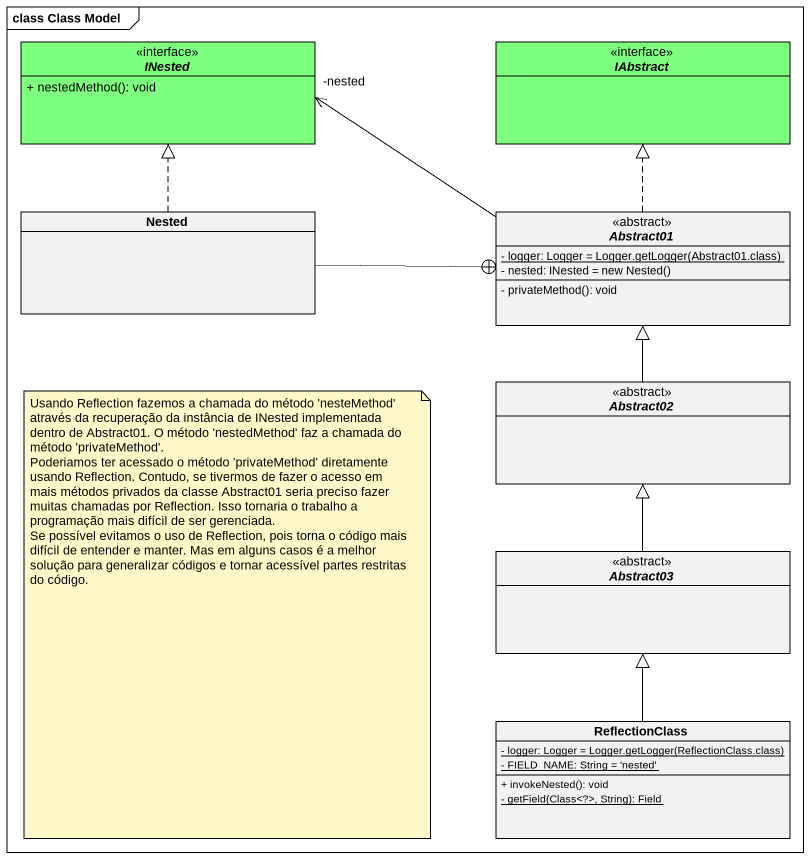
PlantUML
@startuml
mainframe class Class Model
hide circle
hide empty members
skinparam classAttributeIconSize 0
interface INested <<interface>> #7FFF7F {
  + nestedMethod(): void
}
interface IAbstract <<interface>> #7FFF7F
class Nested
abstract class Abstract01 <<abstract>> {
  {static} {field} - logger: Logger = Logger.getLogger(Abstract01.class)
  {field} - nested: INested = new Nested()
  - privateMethod(): void
}
abstract class Abstract02 <<abstract>>
abstract class Abstract03 <<abstract>>
class ReflectionClass {
  {static} {field} - logger: Logger = Logger.getLogger(ReflectionClass.class)
  {static} - FIELD_NAME: String = 'nested'
  + invokeNested(): void
  {static} - getField(Class<?>, String): Field
}
Nested .up.|> INested
Nested -right-+ Abstract01
Abstract01 -left-> "-nested" INested
Abstract01 .up.|> IAbstract
Abstract02 -up-|> Abstract01
Abstract03 -up-|> Abstract02
ReflectionClass -up-|> Abstract03
note as N1
  Usando Reflection fazemos a chamada do método 'nesteMethod' através da recuperação da instância de INested implementada dentro de Abstract01. O método 'nestedMethod' faz a chamada do método 'privateMethod'.
  Poderiamos ter acessado o método 'privateMethod' diretamente usando Reflection. Contudo, se tivermos de fazer o acesso em mais métodos privados da classe Abstract01 seria preciso fazer muitas chamadas por Reflection. Isso tornaria o trabalho a programação mais difícil de ser gerenciada.
  Se possível evitamos o uso de Reflection, pois torna o código mais difícil de entender e manter. Mas em alguns casos é a melhor solução para generalizar códigos e tornar acessível partes restritas do código.
end note
@enduml
